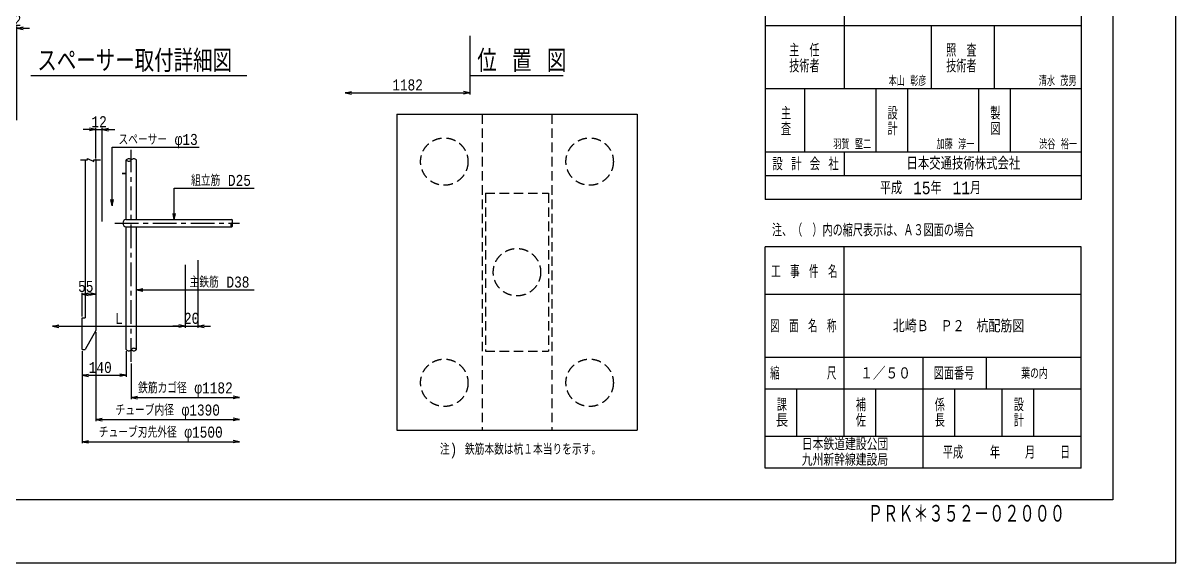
# Model space of a CAD drawing. Extents: x 0 to 42340, y 0 to 30392.
# Drawn here: x 23808 to 42050, y 0 to 8544 of the extents above; entities that cross this region are included whole.
import ezdxf
from ezdxf.enums import TextEntityAlignment as Align

# ---------------------------------------------------------------- set-up
doc = ezdxf.new("R2010")
doc.units = 0
doc.header["$LTSCALE"] = 300
doc.header["$MEASUREMENT"] = 0
doc.linetypes.add('CENTER', pattern=[2, 1.25, -0.25, 0.25, -0.25])
doc.linetypes.add('DASHED', pattern=[0.75, 0.5, -0.25])
doc.layers.get('0').update_dxf_attribs({"linetype": 'CONTINUOUS'})
doc.layers.get('DEFPOINTS').update_dxf_attribs({"linetype": 'CONTINUOUS'})
for name, color, linetype in [('1002', 1, 'CONTINUOUS'), ('1006', 5, 'CONTINUOUS'), ('LAYER0015', 7, 'CONTINUOUS'), ('LAYER_17', 7, 'CONTINUOUS'), ('スターラップ', 6, 'CONTINUOUS'), ('主筋', 3, 'CONTINUOUS'), ('引き出し線', 2, 'CONTINUOUS'), ('構造線', 7, 'CONTINUOUS')]:
    doc.layers.add(name, color=color, linetype=linetype)
doc.styles.get("Standard").update_dxf_attribs({"font": 'monotxt.shx', "width": 0.8, "bigfont": 'extfont.shx'})
doc.dimstyles.new('DIMST1_1', dxfattribs={"dimscale": 50, "dimtxt": 4, "dimasz": 2, "dimexe": 0.5, "dimexo": 0.5, "dimgap": 0.09, "dimtad": 0, "dimdec": 0, "dimzin": 0, "dimtxsty": 'STANDARD', "dimblk": 'ARROW_1', "dimblk1": 'ARROW_1', "dimblk2": 'ARROW_1', "dimcen": 1, "dimdle": 3, "dimclrd": 1, "dimclre": 1, "dimclrt": 3, "dimazin": 3, "dimtfac": 1, "dimtdec": 4, "dimtix": 1, "dimtmove": 0, "dimatfit": 3, "dimtvp": 0.7, "dimtolj": 1, "dimtzin": 0})

# ---------------------------------------------------------------- blocks, each defined once
blk = doc.blocks.new('GROUP_1')
at = {"layer": 'LAYER0015', "color": 1, "linetype": 'CONTINUOUS'}
for p, q in [((40050, 27700), (40050, -27700)), ((40050, -27700), (-39050, -27700))]:
    blk.add_line(p, q, dxfattribs=at)
blk = doc.blocks.new('ARROW_1')
at = {"color": 0}
for p, q in [((0, 0), (-1, 0.2)), ((0, 0), (-1, -0.2)), ((-1, 0), (0, 0))]:
    blk.add_line(p, q, dxfattribs=at)
blk = doc.blocks.new('*D60')
at = {"color": 2, "linetype": 'BYBLOCK'}
for p, q in [((24940, 10244), (24940, 12859)), ((30878, 8340), (30878, 7415)), ((29007, 7440), (30778, 7440))]:
    blk.add_line(p, q, dxfattribs=at)
at = {"layer": 'DEFPOINTS', "color": 0, "linetype": 'BYBLOCK'}
for p in [(24940, 12959), (24940, 12959), (24940, 10144), (28907, 8716), (30878, 8365), (30878, 7440)]:
    blk.add_point(p, dxfattribs=at)
at = {"color": 2, "linetype": 'BYBLOCK', "xscale": 100, "yscale": 100, "zscale": 100}
for p, rotation in [((24940, 12959), 90), ((24940, 10144), 270), ((28907, 7440), 180)]:
    blk.add_blockref('ARROW_1', p, dxfattribs=dict(at, rotation=rotation))
blk.add_blockref('ARROW_1', (30878, 7440), dxfattribs=at)
at = {"color": 6, "linetype": 'BYBLOCK', "insert": (24817, 11552), "char_height": 175, "attachment_point": 5, "rotation": 90}
blk.add_mtext('\\A1;228×150=34200', dxfattribs=at)
at = {"color": 6, "linetype": 'BYBLOCK', "insert": (29892, 7563), "char_height": 175, "attachment_point": 5}
blk.add_mtext('\\A1;1182', dxfattribs=at)
blk = doc.blocks.new('*D67')
at = {"color": 2, "linetype": 'BYBLOCK'}
for p, q in [((28802, 13439), (26267, 13439)), ((26292, 12205), (26292, 13339)), ((24861, 6860), (24761, 6860)), ((24961, 6402), (24961, 6885)), ((24961, 6860), (25061, 6860)), ((25061, 5402), (25061, 6885)), ((25161, 6860), (25261, 6860))]:
    blk.add_line(p, q, dxfattribs=at)
at = {"layer": 'DEFPOINTS', "color": 0, "linetype": 'BYBLOCK'}
for p in [(26292, 13439), (28827, 13439), (28827, 12105), (25061, 6860), (24961, 6377), (25061, 5377)]:
    blk.add_point(p, dxfattribs=at)
at = {"color": 2, "linetype": 'BYBLOCK', "xscale": 100, "yscale": 100, "zscale": 100}
for p, rotation in [((26292, 13439), 90), ((26292, 12105), 270), ((25061, 6860), 180)]:
    blk.add_blockref('ARROW_1', p, dxfattribs=dict(at, rotation=rotation))
blk.add_blockref('ARROW_1', (24961, 6860), dxfattribs=at)
at = {"color": 6, "linetype": 'BYBLOCK', "insert": (26169, 12772), "char_height": 175, "attachment_point": 5, "rotation": 90}
blk.add_mtext('\\A1;4 x 200 ', dxfattribs=at)
at = {"color": 6, "linetype": 'BYBLOCK', "insert": (25011, 6982), "char_height": 175, "attachment_point": 5}
blk.add_mtext('\\A1;12', dxfattribs=at)
blk = doc.blocks.new('*D68')
at = {"color": 2, "linetype": 'BYBLOCK'}
for p, q in [((24940, 15143), (24940, 16526)), ((24741, 3902), (24741, 4277)), ((24841, 4252), (24861, 4252))]:
    blk.add_line(p, q, dxfattribs=at)
at = {"layer": 'DEFPOINTS', "color": 0, "linetype": 'BYBLOCK'}
for p in [(24940, 16626), (24940, 16626), (27475, 15043), (24961, 4252), (24961, 4252), (24741, 3877)]:
    blk.add_point(p, dxfattribs=at)
at = {"color": 2, "linetype": 'BYBLOCK', "xscale": 100, "yscale": 100, "zscale": 100}
for p, rotation in [((24940, 16626), 90), ((24940, 15043), 270), ((24741, 4252), 180)]:
    blk.add_blockref('ARROW_1', p, dxfattribs=dict(at, rotation=rotation))
blk.add_blockref('ARROW_1', (24961, 4252), dxfattribs=at)
at = {"color": 6, "linetype": 'BYBLOCK', "insert": (24817, 15835), "char_height": 175, "attachment_point": 5, "rotation": 90}
blk.add_mtext('\\A1;950', dxfattribs=at)
at = {"color": 6, "linetype": 'BYBLOCK', "insert": (24800, 4374), "char_height": 175, "attachment_point": 5}
blk.add_mtext('\\A1;55', dxfattribs=at)
blk = doc.blocks.new('*D70')
at = {"color": 2, "linetype": 'BYBLOCK'}
for p, q in [((31541, 13211), (31541, 13311)), ((30566, 13111), (31566, 13111)), ((30566, 12959), (31566, 12959)), ((31541, 12959), (31541, 13111)), ((31541, 12959), (31541, 13111)), ((31541, 12859), (31541, 12759)), ((24961, 3652), (24961, 2244)), ((25061, 2269), (27133, 2269))]:
    blk.add_line(p, q, dxfattribs=at)
at = {"layer": 'DEFPOINTS', "color": 0, "linetype": 'BYBLOCK'}
for p in [(30541, 13111), (30541, 12959), (31541, 13111), (24961, 3677), (27233, 2269), (27233, 2269)]:
    blk.add_point(p, dxfattribs=at)
at = {"color": 2, "linetype": 'BYBLOCK', "xscale": 100, "yscale": 100, "zscale": 100}
for p, rotation in [((31541, 13111), 270), ((31541, 12959), 90), ((24961, 2269), 180)]:
    blk.add_blockref('ARROW_1', p, dxfattribs=dict(at, rotation=rotation))
blk.add_blockref('ARROW_1', (27233, 2269), dxfattribs=at)
at = {"color": 6, "linetype": 'BYBLOCK', "insert": (31418, 13080), "char_height": 175, "attachment_point": 5, "rotation": 90}
blk.add_mtext('\\A1;93', dxfattribs=at)
at = {"color": 6, "linetype": 'BYBLOCK', "insert": (26097, 2392), "char_height": 175, "attachment_point": 5}
blk.add_mtext('\\A1;チューブ内径 φ1390', dxfattribs=at)
blk = doc.blocks.new('*D74')
at = {"color": 2, "linetype": 'BYBLOCK'}
for p, q in [((35891, 12209), (35891, 10751)), ((35991, 10776), (38283, 10776))]:
    blk.add_line(p, q, dxfattribs=at)
at = {"layer": 'DEFPOINTS', "color": 0, "linetype": 'BYBLOCK'}
for p in [(35891, 12234), (38383, 10776), (38383, 10776)]:
    blk.add_point(p, dxfattribs=at)
at = {"color": 2, "linetype": 'BYBLOCK', "xscale": 100, "yscale": 100, "zscale": 100, "rotation": 180}
blk.add_blockref('ARROW_1', (35891, 10776), dxfattribs=at)
at = {"color": 2, "linetype": 'BYBLOCK', "xscale": 100, "yscale": 100, "zscale": 100}
blk.add_blockref('ARROW_1', (38383, 10776), dxfattribs=at)
at = {"color": 6, "linetype": 'BYBLOCK', "insert": (37137, 10899), "char_height": 175, "attachment_point": 5}
blk.add_mtext('\\A1;チューブ刃先外径 φ1500', dxfattribs=at)
blk = doc.blocks.new('*D76')
at = {"color": 2, "linetype": 'BYBLOCK'}
for p, q in [((36671, 12014), (36671, 11451)), ((36771, 11476), (38283, 11476))]:
    blk.add_line(p, q, dxfattribs=at)
at = {"layer": 'DEFPOINTS', "color": 0, "linetype": 'BYBLOCK'}
for p in [(36671, 12039), (38383, 11476), (38383, 11476)]:
    blk.add_point(p, dxfattribs=at)
at = {"color": 2, "linetype": 'BYBLOCK', "xscale": 100, "yscale": 100, "zscale": 100, "rotation": 180}
blk.add_blockref('ARROW_1', (36671, 11476), dxfattribs=at)
at = {"color": 2, "linetype": 'BYBLOCK', "xscale": 100, "yscale": 100, "zscale": 100}
blk.add_blockref('ARROW_1', (38383, 11476), dxfattribs=at)
at = {"color": 6, "linetype": 'BYBLOCK', "insert": (37527, 11599), "char_height": 175, "attachment_point": 5}
blk.add_mtext('\\A1;鉄筋カゴ径 φ1182', dxfattribs=at)
blk = doc.blocks.new('*D77')
at = {"color": 2, "linetype": 'BYBLOCK'}
for p, q in [((36591, 12209), (36591, 11801)), ((35991, 11826), (36491, 11826))]:
    blk.add_line(p, q, dxfattribs=at)
at = {"layer": 'DEFPOINTS', "color": 0, "linetype": 'BYBLOCK'}
for p in [(36591, 12234), (35891, 11826), (36591, 11826)]:
    blk.add_point(p, dxfattribs=at)
at = {"color": 2, "linetype": 'BYBLOCK', "xscale": 100, "yscale": 100, "zscale": 100, "rotation": 180}
blk.add_blockref('ARROW_1', (35891, 11826), dxfattribs=at)
at = {"color": 2, "linetype": 'BYBLOCK', "xscale": 100, "yscale": 100, "zscale": 100}
blk.add_blockref('ARROW_1', (36591, 11826), dxfattribs=at)
at = {"color": 6, "linetype": 'BYBLOCK', "insert": (36179, 11949), "char_height": 175, "attachment_point": 5}
blk.add_mtext('\\A1;140', dxfattribs=at)
blk = doc.blocks.new('*D79')
at = {"color": 2, "linetype": 'BYBLOCK'}
for p, q in [((10148, 18390), (19448, 18390)), ((19548, 18065), (19548, 18415)), ((26375, 4718), (26375, 3723)), ((24375, 3748), (26275, 3748))]:
    blk.add_line(p, q, dxfattribs=at)
at = {"layer": 'DEFPOINTS', "color": 0, "linetype": 'BYBLOCK'}
for p in [(10048, 18390), (19548, 18390), (19548, 18040), (24275, 4743), (26375, 4743), (26375, 3748)]:
    blk.add_point(p, dxfattribs=at)
at = {"color": 2, "linetype": 'BYBLOCK', "xscale": 100, "yscale": 100, "zscale": 100, "rotation": 180}
for p in [(10048, 18390), (24275, 3748)]:
    blk.add_blockref('ARROW_1', p, dxfattribs=at)
at = {"color": 2, "linetype": 'BYBLOCK', "xscale": 100, "yscale": 100, "zscale": 100}
for p in [(19548, 18390), (26375, 3748)]:
    blk.add_blockref('ARROW_1', p, dxfattribs=at)
at = {"color": 6, "linetype": 'BYBLOCK', "char_height": 175, "attachment_point": 5}
for s, insert in [('\\A1;9500', (14798, 18513)), ('\\A1;L', (25325, 3870))]:
    blk.add_mtext(s, dxfattribs=dict(at, insert=insert))
blk = doc.blocks.new('*D80')
at = {"color": 2, "linetype": 'BYBLOCK'}
for p, q in [((19648, 18390), (23448, 18390)), ((23548, 18065), (23548, 18415)), ((26575, 4793), (26575, 3723)), ((26275, 3748), (26175, 3748)), ((26375, 3748), (26575, 3748)), ((26675, 3748), (26775, 3748))]:
    blk.add_line(p, q, dxfattribs=at)
at = {"layer": 'DEFPOINTS', "color": 0, "linetype": 'BYBLOCK'}
for p in [(23548, 18390), (19548, 18040), (23548, 18040), (26575, 4818), (26375, 4743), (26575, 3748)]:
    blk.add_point(p, dxfattribs=at)
at = {"color": 2, "linetype": 'BYBLOCK', "xscale": 100, "yscale": 100, "zscale": 100, "rotation": 180}
for p in [(19548, 18390), (26575, 3748)]:
    blk.add_blockref('ARROW_1', p, dxfattribs=at)
at = {"color": 2, "linetype": 'BYBLOCK', "xscale": 100, "yscale": 100, "zscale": 100}
for p in [(23548, 18390), (26375, 3748)]:
    blk.add_blockref('ARROW_1', p, dxfattribs=at)
at = {"color": 6, "linetype": 'BYBLOCK', "char_height": 175, "attachment_point": 5}
for s, insert in [('\\A1;4000', (21548, 18513)), ('\\A1;20', (26475, 3870))]:
    blk.add_mtext(s, dxfattribs=dict(at, insert=insert))

msp = doc.modelspace()

# ---------------------------------------------------------------- linework, layer by layer
at = {"color": 4, "linetype": 'CONTINUOUS'}
for p, q in [((27350.4, 7705.7), (23932.6, 7705.7)), ((32351.8, 7705.7), (30893.9, 7705.7))]:
    msp.add_line(p, q, dxfattribs=at)
at = {"layer": '1006', "color": 5, "linetype": 'CONTINUOUS'}
msp.add_lwpolyline([(0, 0), (42050, 0), (42050, 29700), (0, 29700), (0, 0)], dxfattribs=at)
at = {"layer": 'DEFPOINTS', "color": 0, "linetype": 'BYBLOCK'}
msp.add_point((25060.7, 5377.1), dxfattribs=at)
at = {"layer": 'LAYER0015', "color": 4, "linetype": 'CONTINUOUS'}
for p, q in [((35550, 9250), (35550, 5750)), ((40550, 9250), (40550, 5750)), ((40550, 5750), (35550, 5750)), ((40550, 5000), (35550, 5000)), ((35550, 1500), (35550, 5000)), ((40550, 1500), (40550, 5000)), ((40550, 1500), (35550, 1500))]:
    msp.add_line(p, q, dxfattribs=at)
at = {"layer": 'LAYER0015', "color": 7, "linetype": 'CONTINUOUS'}
for p, q in [((36800, 9250), (36800, 7500)), ((40550, 8500), (35550, 8500)), ((38175, 8500), (38175, 7500)), ((39175, 8500), (39175, 7500)), ((40550, 7500), (35550, 7500)), ((36175, 7500), (36175, 6500)), ((36175, 7500), (36175, 6500)), ((37300, 7500), (37300, 6500)), ((37300, 7500), (37300, 6500)), ((37800, 7500), (37800, 6500)), ((37800, 7500), (37800, 6500)), ((38925, 7500), (38925, 6500)), ((38925, 7500), (38925, 6500)), ((39425, 7500), (39425, 6500)), ((39425, 7500), (39425, 6500)), ((40550, 6500), (35550, 6500)), ((36800, 6500), (36800, 6125)), ((40550, 6125), (35550, 6125)), ((36800, 2750), (36800, 5000)), ((40550, 4250), (35550, 4250)), ((40550, 3250), (35550, 3250)), ((38050, 2750), (38050, 3250)), ((39050, 2750), (39050, 3250)), ((40550, 2750), (35550, 2750)), ((36050, 2000), (36050, 2750)), ((36800, 2000), (36800, 2750)), ((37300, 2000), (37300, 2750)), ((38050, 1500), (38050, 2750)), ((38550, 2000), (38550, 2750)), ((39300, 2000), (39300, 2750)), ((39800, 2000), (39800, 2750)), ((40550, 2000), (35550, 2000))]:
    msp.add_line(p, q, dxfattribs=at)
at = {"layer": 'LAYER_17', "color": 3, "linetype": 'CONTINUOUS'}
msp.add_lwpolyline([(25375.8, 6164), (25440.8, 6164)], close=True, dxfattribs=at)
at = {"layer": 'スターラップ', "color": 2, "linetype": 'CENTER'}
msp.add_line((25260.8, 5377.1), (27233.2, 5377.1), dxfattribs=at)
at = {"layer": 'スターラップ', "color": 6, "linetype": 'CONTINUOUS'}
msp.add_line((25440.8, 5437.1), (27108.2, 5437.1), dxfattribs=at)
msp.add_lwpolyline([(25440.8, 5317.1), (27108.2, 5317.1)], dxfattribs=at)
for centre, radius, start, end in [((25446, 5377.1), 60.2, 94.97911, 265.02089), ((27130.7, 5347.1), 37.5, 126.8699, 233.1301), ((27085.7, 5407.1), 37.5, 306.86989, 53.1301), ((27085.7, 5347.1), 37.5, 306.86989, 53.1301)]:
    msp.add_arc(centre, radius, start, end, dxfattribs=at)
at = {"layer": '主筋', "color": 2, "linetype": 'CENTER'}
msp.add_line((25520.8, 3181.7), (25520.8, 6537.6), dxfattribs=at)
at = {"layer": '主筋', "color": 3, "linetype": 'CONTINUOUS'}
for p, q in [((25440.8, 5437.1), (25440.8, 6377.1)), ((25600.8, 5437.1), (25600.8, 6377.1)), ((25440.8, 3377.1), (25440.8, 5317.1)), ((25600.8, 3377.1), (25600.8, 5317.1))]:
    msp.add_line(p, q, dxfattribs=at)
for centre, start, end in [((25480.8, 6347.1), 36.8699, 143.1301), ((25560.8, 6347.1), 36.8699, 143.1301), ((25480.8, 6407.1), 216.86989, 323.1301), ((25480.8, 3407.1), 216.86989, 323.1301), ((25560.8, 3347.1), 36.8699, 143.1301), ((25560.8, 3407.1), 216.86989, 323.1301)]:
    msp.add_arc(centre, 50, start, end, dxfattribs=at)
at = {"layer": '引き出し線', "color": 2, "linetype": 'CONTINUOUS'}
for p, q in [((25218.3, 5649.9), (25218.3, 6579.3)), ((25218.3, 6579.3), (26596.9, 6579.3)), ((26200.8, 5932.1), (27465.8, 5932.1)), ((26200.8, 5432.1), (26200.8, 5932.1)), ((25600.8, 4322.1), (27465.8, 4322.1))]:
    msp.add_line(p, q, dxfattribs=at)
at = {"layer": '構造線', "color": 7, "linetype": 'CONTINUOUS'}
for p, q in [((29722.9, 7100.9), (29722.9, 2100.9)), ((29722.9, 7100.9), (33522.9, 7100.9)), ((33522.9, 7100.9), (33522.9, 2100.9)), ((24827.3, 6402.1), (24927.3, 6352.1)), ((24827.3, 6377.1), (24827.3, 6402.1)), ((24717.8, 6377.1), (24827.3, 6377.1)), ((24790.8, 6377.1), (24790.8, 3877.1)), ((24927.3, 6352.1), (24927.3, 6377.1)), ((24927.3, 6377.1), (25034, 6377.1)), ((24960.7, 6377.1), (24960.7, 3677.1)), ((24740.8, 3377.1), (24740.8, 3877.1)), ((24740.8, 3877.1), (24790.8, 3877.1)), ((24960.7, 3677.1), (24790.8, 3377.1)), ((24740.8, 3377.1), (24790.8, 3377.1)), ((29722.9, 2100.9), (33522.9, 2100.9))]:
    msp.add_line(p, q, dxfattribs=at)
at = {"layer": '構造線', "color": 7, "linetype": 'DASHED'}
for p, q in [((31072.9, 7100.9), (31072.9, 2100.9)), ((32172.9, 7100.9), (32172.9, 2100.9)), ((31122.9, 5850.9), (31122.9, 3350.9)), ((31122.9, 5850.9), (32122.9, 5850.9)), ((32122.9, 5850.9), (32122.9, 3350.9)), ((31122.9, 3350.9), (32122.9, 3350.9))]:
    msp.add_line(p, q, dxfattribs=at)
for centre in [(30472.9, 6350.9), (32772.9, 6350.9), (31622.9, 4600.9), (30472.9, 2850.9), (32772.9, 2850.9)]:
    msp.add_circle(centre, 375, dxfattribs=at)
at = {"layer": '構造線', "color": 7, "linetype": 'BYBLOCK'}
msp.add_point((24960.7, 6377.1), dxfattribs=at)

# ---------------------------------------------------------------- block references
at = {"linetype": 'CONTINUOUS', "xscale": 0.5, "yscale": 0.5, "zscale": 0.5}
msp.add_blockref('GROUP_1', (21025, 14850), dxfattribs=at)
at = {"layer": '引き出し線', "color": 2, "linetype": 'CONTINUOUS', "xscale": 100, "yscale": 100, "zscale": 100}
for p, rotation in [((25218.3, 5649.9), 270), ((26200.8, 5432.1), 270.0000000000016), ((25600.8, 4322.1), 180)]:
    msp.add_blockref('ARROW_1', p, dxfattribs=dict(at, rotation=rotation))

# ---------------------------------------------------------------- texts
at = {"color": 4, "width": 0.8}
for s, p in [('スペーサー取付詳細図', (24033.8, 7770)), ('位 置 図', (30995.2, 7770))]:
    msp.add_text(s, height=350, dxfattribs=at).set_placement(p)
at = {"layer": '1002', "color": 6, "width": 0.8}
msp.add_text('注) 鉄筋本数は杭１本当りを示す。', height=175, dxfattribs=at).set_placement((30402.7, 1712.6))
at = {"layer": 'LAYER0015', "color": 6}
for s, height, width, p, p2 in [('主\u3000任', 200, 0.72, (35930.7, 8012.5), (36410.7, 8012.5)), ('照\u3000査', 200, 0.72, (38414.2, 8012.5), (38894.2, 8012.5)), ('技術者', 200, 0.72, (35930.7, 7762.5), (36410.7, 7762.5)), ('技術者', 200, 0.72, (38414.2, 7762.5), (38894.2, 7762.5)), ('本山 彰彦', 150, 0.779221, (37502.7, 7547.9), (38102.7, 7547.9)), ('清水 茂男', 150, 0.789474, (39877.7, 7547.9), (40477.7, 7547.9)), ('主', 200, 0.857143, (35799.9, 7015.7), (35959.9, 7015.7)), ('設', 200, 0.857143, (37487.4, 7015.7), (37647.4, 7015.7)), ('製', 200, 0.857143, (39112.4, 7015.7), (39272.4, 7015.7)), ('査', 200, 0.857143, (35799.9, 6769), (35959.9, 6769)), ('計', 200, 0.857143, (37487.4, 6769), (37647.4, 6769)), ('図', 200, 0.923077, (39112.4, 6769), (39272.4, 6769)), ('羽賀 堅二', 150, 0.779221, (36627.7, 6547.9), (37227.7, 6547.9)), ('加藤 淳一', 150, 0.779221, (38261.1, 6547.9), (38861.1, 6547.9)), ('渋谷 裕一', 150, 0.789474, (39883.6, 6547.9), (40483.6, 6547.9)), ('設 計 会 社', 200, 0.828947, (35664.9, 6212.5), (36714.9, 6212.5)), ('日本交通技術株式会社', 200, 0.767045, (37786.3, 6222.4), (39586.3, 6222.4)), ('平成\u300015年\u300011月', 200, 0.740741, (37367, 5835.5), (38967, 5835.5)), ('注、（\u3000）内の縮尺表示は、Ａ３図面の場合', 200, 0.674157, (35657.2, 5165.6), (38857.2, 5165.6)), ('工\u3000事\u3000件\u3000名', 200, 0.650826, (35645, 4510.8), (36695, 4510.8)), ('図\u3000面\u3000名\u3000称', 200, 0.645492, (35628.6, 3648), (36678.6, 3648)), ('北崎Ｂ\u3000Ｐ２\u3000杭配筋図', 200, 0.80829, (37570.1, 3648), (39650.1, 3648)), ('縮\u3000\u3000\u3000\u3000\u3000尺', 200, 0.645492, (35628.6, 2900), (36678.6, 2900)), ('１／５０', 200, 0.923077, (37055.3, 2900), (37855.3, 2900)), ('図面番号', 200, 0.705882, (38218.2, 2900), (38858.2, 2900)), ('葉の内', 175, 0.734694, (39601.8, 2912.5), (40021.8, 2912.5)), ('課', 200, 0.857143, (35734.1, 2401.3), (35894.1, 2401.3)), ('補', 200, 0.857143, (36984.1, 2401.3), (37144.1, 2401.3)), ('係', 200, 0.857143, (38234.1, 2401.3), (38394.1, 2401.3)), ('設', 200, 0.857143, (39484.1, 2401.3), (39644.1, 2401.3)), ('佐', 200, 0.857143, (36984.1, 2154.6), (37144.1, 2154.6)), ('計', 200, 0.857143, (39484.1, 2154.6), (39644.1, 2154.6)), ('長', 200, 1.071429, (35714.1, 2154.6), (35914.1, 2154.6)), ('長', 200, 0.857143, (38234.1, 2154.6), (38394.1, 2154.6)), ('日本鉄道建設公団', 190, 0.776978, (36130.2, 1782.7), (37498.2, 1782.7)), ('平成', 200, 0.75, (38362, 1650), (38682, 1650)), ('年', 200, 0.857143, (39106.8, 1650), (39266.8, 1650)), ('九州新幹線建設局', 190, 0.771429, (36128.7, 1536.5), (37496.7, 1536.5))]:
    msp.add_text(s, height=height, dxfattribs=dict(at, width=width)).set_placement(p, p2, align=Align.FIT)
for s, p, p2 in [('月', (39661.8, 1650), (39821.8, 1650)), ('日', (40216.8, 1650), (40376.8, 1650))]:
    msp.add_text(s, height=200, dxfattribs=at).set_placement(p, p2, align=Align.FIT)
at = {"layer": 'LAYER0015', "color": 4, "width": 0.687225}
msp.add_text('ＰＲＫ＊３５２－０２０００', height=300, dxfattribs=at).set_placement((37175, 625), (40295, 625), align=Align.FIT)
at = {"layer": '引き出し線', "color": 6, "linetype": 'CONTINUOUS', "width": 0.8}
for s, p in [('スペーサー φ13', (26571.5, 6613.8)), ('組立筋 D25', (27413.4, 5966.6))]:
    msp.add_text(s, height=175, dxfattribs=at).set_placement(p, align=Align.RIGHT)
msp.add_text('主鉄筋 D38', height=175, rotation=359.99966, dxfattribs=at).set_placement((26442.7, 4357.1))

# ---------------------------------------------------------------- dimensions: what is measured, and where the dimension line sits
at = {"layer": '1002', "color": 3}
for base, p1, p2, override, picture, middle in [((19547.7, 18390.3), (10047.7, 18390.3), (19547.7, 18040.3), {"dimtxt": 3.5, "dimsah": 1, "dimclrd": 2, "dimclre": 2, "dimclrt": 6}, '*D79', (14797.7, 18512.8)), ((23547.7, 18390.3), (19547.7, 18040.3), (23547.7, 18040.3), {"dimtxt": 3.5, "dimsah": 1, "dimse1": 1, "dimclrd": 2, "dimclre": 2, "dimclrt": 6}, '*D80', (21547.7, 18512.8))]:
    dim = msp.add_linear_dim(base=base, p1=p1, p2=p2, dimstyle='DIMST1_1', override=override, dxfattribs=at)
    dim.commit()
    dim.dimension.update_dxf_attribs({"geometry": picture, "text_midpoint": middle})
for base, p1, p2, text, override, picture, middle in [((24939.6, 16626.4), (27474.9, 15043.2), (24939.6, 16626.4), '950', {"dimtxt": 3.5, "dimsah": 1, "dimse1": 1, "dimclrd": 2, "dimclre": 2, "dimclrt": 6}, '*D68', (24817.1, 15834.8)), ((24939.6, 12959.4), (24939.6, 10144.3), (24939.6, 12959.4), '228×150=34200', {"dimtxt": 3.5, "dimsah": 1, "dimclrd": 2, "dimclre": 2, "dimclrt": 6}, '*D60', (24817.1, 11551.9))]:
    dim = msp.add_linear_dim(base=base, p1=p1, p2=p2, angle=90, text=text, dimstyle='DIMST1_1', override=override, dxfattribs=at)
    dim.commit()
    dim.dimension.update_dxf_attribs({"geometry": picture, "text_midpoint": middle})
dim = msp.add_linear_dim(base=(24960.7, 4251.5), p1=(24740.8, 3877.1), p2=(24960.7, 4251.5), text='55', dimstyle='DIMST1_1', override={"dimtxt": 3.5, "dimsah": 1, "dimclrd": 2, "dimclre": 2, "dimclrt": 6}, dxfattribs=at)
dim.commit()
dim.dimension.update_dxf_attribs({"geometry": '*D68', "text_midpoint": (24799.6, 4374), "dimtype": 160})
dim = msp.add_linear_dim(base=(24939.6, 15043.2), p1=(27474.9, 13709.6), p2=(27474.9, 15043.2), angle=90, text='800', dimstyle='DIMST1_1', override={"dimtxt": 3.5, "dimsah": 1, "dimse1": 1, "dimclrd": 2, "dimclre": 2, "dimclrt": 6}, dxfattribs=at)
dim.commit()
dim.dimension.update_dxf_attribs({"geometry": '*D67', "text_midpoint": (24817.1, 14376.4), "insert": (-1352.2, 1604.1)})
for base, p1, p2, text, picture, middle in [((25060.7, 6859.9), (24960.7, 6377.1), (25060.7, 5377.1), '12', '*D67', (25010.7, 6982.4)), ((27233.2, 2269.3), (24960.7, 3677.1), (27233.2, 2269.3), 'チューブ内径 φ1390', '*D70', (26097, 2391.8))]:
    dim = msp.add_linear_dim(base=base, p1=p1, p2=p2, text=text, dimstyle='DIMST1_1', override={"dimtxt": 3.5, "dimsah": 1, "dimclrd": 2, "dimclre": 2, "dimclrt": 6}, dxfattribs=at)
    dim.commit()
    dim.dimension.update_dxf_attribs({"geometry": picture, "text_midpoint": middle})
dim = msp.add_linear_dim(base=(31540.5, 13111.1), p1=(30540.5, 12959.4), p2=(30540.5, 13111.1), angle=90, text='93', dimstyle='DIMST1_1', override={"dimtxt": 3.5, "dimsah": 1, "dimclrd": 2, "dimclre": 2, "dimclrt": 6}, dxfattribs=at)
dim.commit()
dim.dimension.update_dxf_attribs({"geometry": '*D70', "text_midpoint": (31418, 13079.6), "dimtype": 160})
for base, p1, p2, text, picture, middle in [((27233.2, 1919.3), (24740.8, 3377.1), (27233.2, 1919.3), 'チューブ刃先外径 φ1500', '*D74', (25987, 2041.8)), ((27233.2, 2619.3), (25520.8, 3181.7), (27233.2, 2619.3), '鉄筋カゴ径 φ1182', '*D76', (26377, 2741.8))]:
    dim = msp.add_linear_dim(base=base, p1=p1, p2=p2, text=text, dimstyle='DIMST1_1', override={"dimtxt": 3.5, "dimsah": 1, "dimclrd": 2, "dimclre": 2, "dimclrt": 6}, dxfattribs=at)
    dim.commit()
    dim.dimension.update_dxf_attribs({"geometry": picture, "text_midpoint": middle, "insert": (-11150.1, -8857)})
dim = msp.add_linear_dim(base=(25440.8, 2969.3), p1=(24740.8, 2969.3), p2=(25440.8, 3377.1), text='140', dimstyle='DIMST1_1', override={"dimtxt": 3.5, "dimsah": 1, "dimclrd": 2, "dimclre": 2, "dimclrt": 6}, dxfattribs=at)
dim.commit()
dim.dimension.update_dxf_attribs({"geometry": '*D77', "text_midpoint": (25029.3, 3091.8), "dimtype": 160, "insert": (-11150.1, -8857)})

doc.saveas('drawing.dxf')
